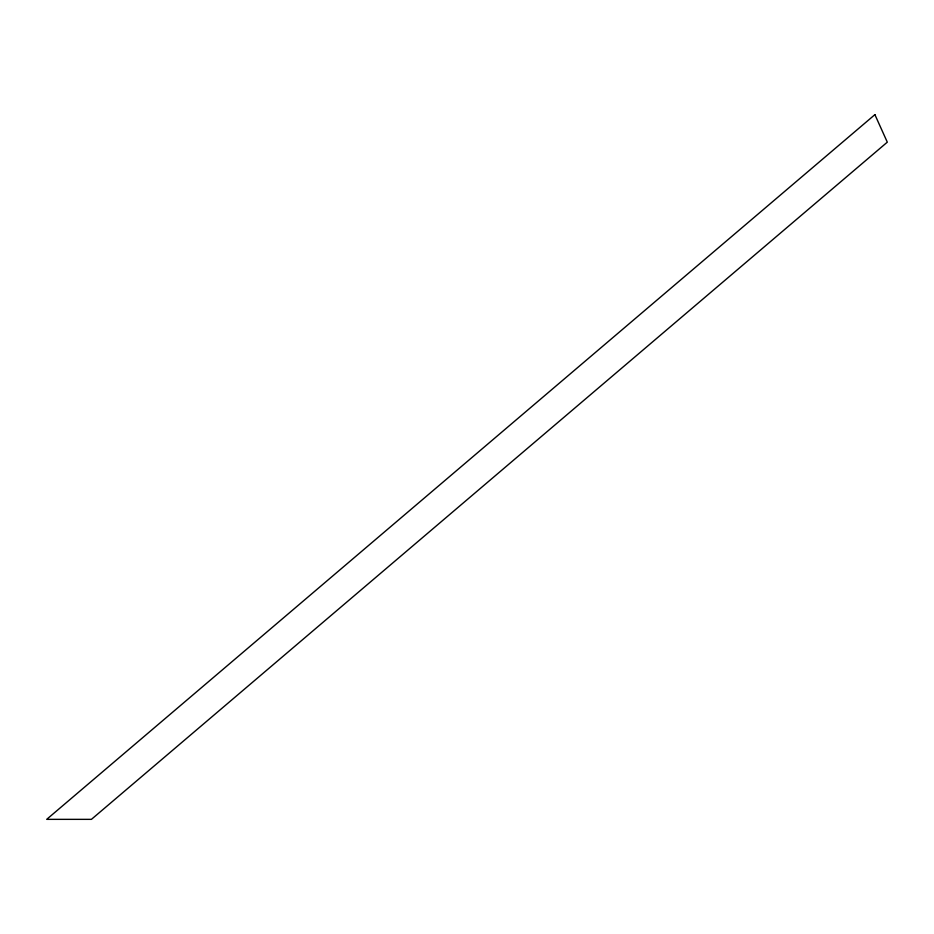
<?xml version="1.0" encoding="UTF-8"?>
<svg xmlns="http://www.w3.org/2000/svg" width="934" height="934" viewBox="0 0 934 934"><rect width="100%" height="100%" fill="white"/><g stroke="black" fill="none" stroke-linecap="round" stroke-linejoin="round"><path stroke-width="1.4" d="M874.901 114.648L46.7 819.351L91.427 819.351L887.3 142.166L874.901 114.648"/></g></svg>
